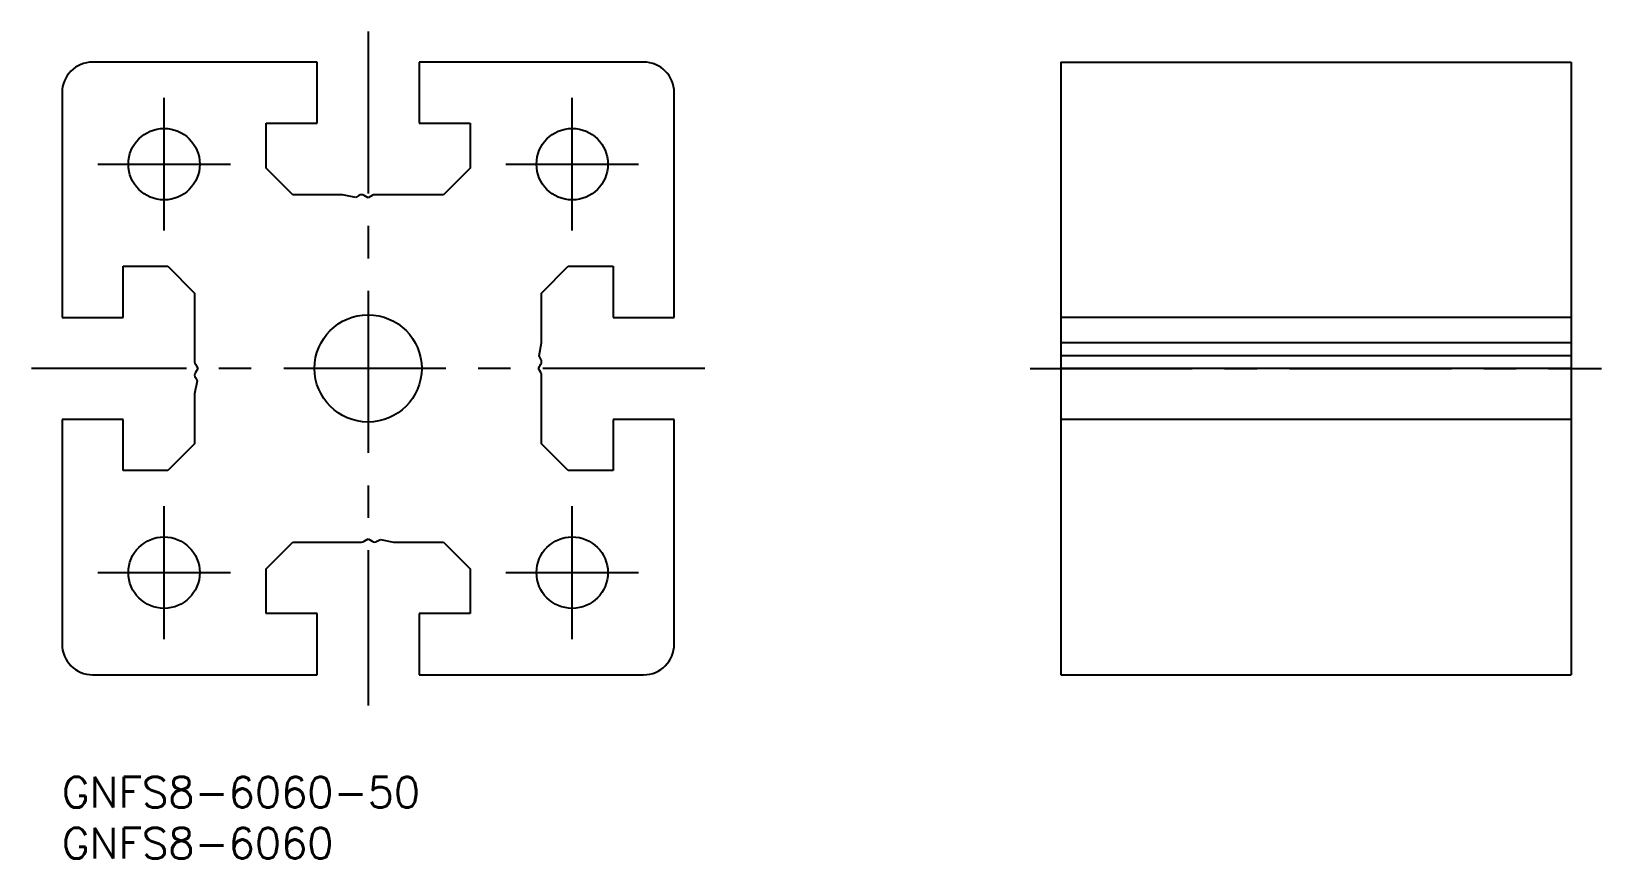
# Model space of a CAD drawing. Extents: x -3 to 151, y -8 to 73.
import ezdxf

# ---------------------------------------------------------------- set-up
doc = ezdxf.new("R2010")
doc.units = 0
doc.header["$LTSCALE"] = 0.5
doc.linetypes.add('CENTER', pattern=[50.8, 31.75, -6.35, 6.35, -6.35])
for name, color, linetype in [('MSM_CENTER', 1, 'CENTER'), ('MSM_CONTINUOUS', 7, 'CONTINUOUS'), ('MSM_PART_NUMBER', 7, 'CONTINUOUS')]:
    doc.layers.add(name, color=color, linetype=linetype)
doc.styles.get("Standard").update_dxf_attribs({"font": 'txt.shx', "height": 3, "bigfont": 'bigfont.shx'})

# ---------------------------------------------------------------- blocks, each defined once
blk = doc.blocks.new('*U3')
at = {"layer": 'MSM_PART_NUMBER'}
blk.add_text('GNFS8-6060-50', height=3, dxfattribs=at).set_placement((0, -3))
blk = doc.blocks.new('*U4')
at = {"layer": 'MSM_PART_NUMBER'}
blk.add_text('GNFS8-6060', height=3, dxfattribs=at).set_placement((0, -8))

msp = doc.modelspace()

# ---------------------------------------------------------------- linework, layer by layer
at = {"layer": 'MSM_CENTER'}
for p, q in [((30, 73), (30, 7)), ((10, 53.5), (10, 66.5)), ((50, 53.5), (50, 66.5)), ((3.5, 60), (16.5, 60)), ((43.5, 60), (56.5, 60)), ((63, 40), (-3, 40)), ((94.89, 40), (150.89, 40)), ((10, 13.5), (10, 26.5)), ((50, 13.5), (50, 26.5)), ((3.5, 20), (16.5, 20)), ((43.5, 20), (56.5, 20))]:
    msp.add_line(p, q, dxfattribs=at)
at = {"layer": 'MSM_CONTINUOUS'}
for p, q in [((25, 70), (3, 70)), ((25, 64), (25, 70)), ((35, 70), (35, 64)), ((57, 70), (35, 70)), ((97.89, 70), (147.89, 70)), ((97.89, 70), (97.89, 10)), ((147.89, 70), (147.89, 10)), ((0, 67), (0, 45)), ((60, 45), (60, 67)), ((20, 64), (25, 64)), ((20, 59.62), (20, 64)), ((35, 64), (40, 64)), ((40, 64), (40, 59.62)), ((22.62, 57), (20, 59.62)), ((40, 59.62), (37.38, 57)), ((27.5, 57), (22.62, 57)), ((28.78, 56.75), (27.5, 57)), ((37.38, 57), (30.65, 57)), ((29.1, 56.93), (28.78, 56.75)), ((30, 56.7), (29.6, 56.93)), ((30.4, 56.93), (30, 56.7)), ((6, 50), (10.38, 50)), ((6, 45), (6, 50)), ((10.38, 50), (13, 47.38)), ((47, 47.38), (49.62, 50)), ((49.62, 50), (54, 50)), ((54, 50), (54, 45)), ((13, 47.38), (13, 40.65)), ((47, 42.5), (47, 47.38)), ((0, 45), (6, 45)), ((54, 45), (60, 45)), ((147.89, 45), (97.89, 45)), ((46.75, 41.22), (47, 42.5)), ((147.89, 42.5), (97.89, 42.5)), ((13.07, 40.4), (13.3, 40)), ((46.7, 40), (46.93, 40.4)), ((46.93, 40.9), (46.75, 41.22)), ((147.89, 41.22), (97.89, 41.22)), ((13.25, 38.78), (13, 37.5)), ((13.3, 40), (13.07, 39.6)), ((13.07, 39.1), (13.25, 38.78)), ((46.93, 39.6), (46.7, 40)), ((47, 32.62), (47, 39.35)), ((147.89, 40), (97.89, 40)), ((13, 37.5), (13, 32.62)), ((0, 35), (0, 13)), ((6, 35), (0, 35)), ((6, 30), (6, 35)), ((54, 35), (54, 30)), ((60, 35), (54, 35)), ((60, 13), (60, 35)), ((147.89, 35), (97.89, 35)), ((13, 32.62), (10.38, 30)), ((49.62, 30), (47, 32.62)), ((10.38, 30), (6, 30)), ((54, 30), (49.62, 30)), ((29.6, 23.07), (30, 23.3)), ((30, 23.3), (30.4, 23.07)), ((30.9, 23.07), (31.22, 23.25)), ((31.22, 23.25), (32.5, 23)), ((20, 20.38), (22.62, 23)), ((22.62, 23), (29.35, 23)), ((32.5, 23), (37.38, 23)), ((37.38, 23), (40, 20.38)), ((20, 16), (20, 20.38)), ((40, 20.38), (40, 16)), ((25, 16), (20, 16)), ((25, 10), (25, 16)), ((35, 16), (35, 10)), ((40, 16), (35, 16)), ((3, 10), (25, 10)), ((35, 10), (57, 10)), ((97.89, 10), (147.89, 10))]:
    msp.add_line(p, q, dxfattribs=at)
for centre, radius in [((10, 60), 3.5), ((50, 60), 3.5), ((30, 40), 5.25), ((10, 20), 3.5), ((50, 20), 3.5)]:
    msp.add_circle(centre, radius, dxfattribs=at)
for centre, radius, start, end in [((3, 67), 3, 90, 180), ((57, 67), 3, 0, 90), ((29.35, 56.5), 0.5, 60, 120), ((30.65, 56.5), 0.5, 90, 120), ((13.5, 40.65), 0.5, 180, 210), ((46.5, 40.65), 0.5, 330, 30), ((13.5, 39.35), 0.5, 150, 210), ((46.5, 39.35), 0.5, 0, 30), ((29.35, 23.5), 0.5, 270, 300), ((30.65, 23.5), 0.5, 240, 300), ((3, 13), 3, 180, 270), ((57, 13), 3, 270, 0)]:
    msp.add_arc(centre, radius, start, end, dxfattribs=at)

# ---------------------------------------------------------------- block references
for name in ['*U3', '*U4']:
    msp.add_blockref(name, (0, 0), dxfattribs=at)

doc.saveas('drawing.dxf')
